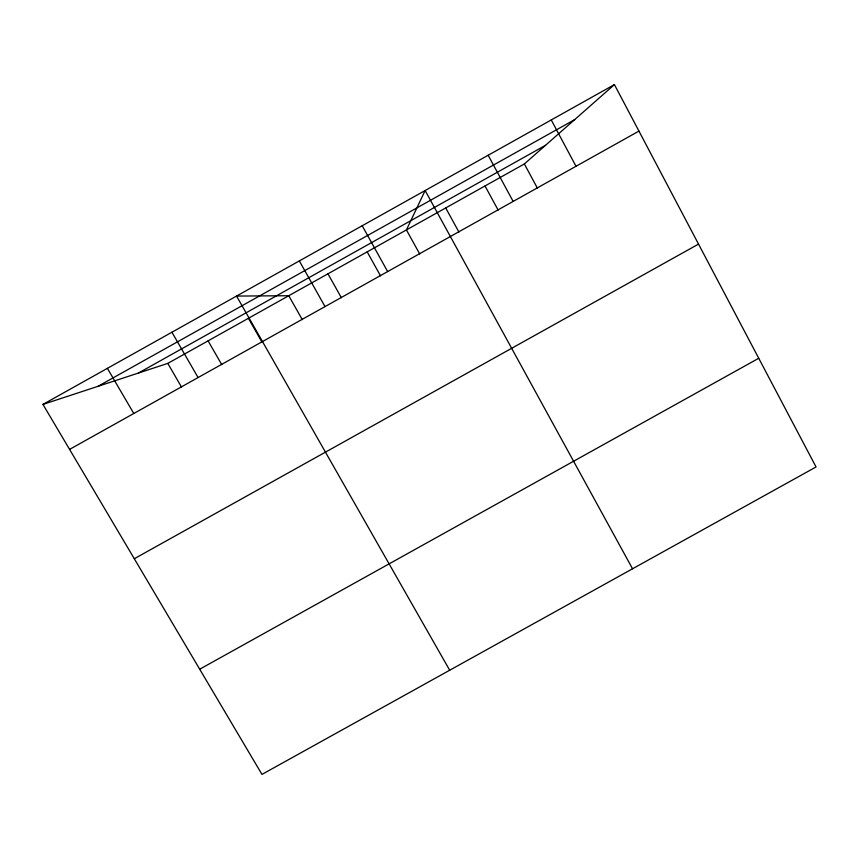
<?xml version="1.0" encoding="UTF-8"?>
<svg xmlns="http://www.w3.org/2000/svg" width="859" height="859" viewBox="0 0 859 859"><rect width="100%" height="100%" fill="white"/><g stroke="black" fill="none" stroke-linecap="round" stroke-linejoin="round"><path stroke-width="1.29" d="M42.95 404.406L167.806 363.389L524.366 163.951L614.421 84.601L816.05 466.963L261.963 774.399L42.95 404.406L614.421 84.601M98.001 386.314L574.671 119.626M138.439 373.031L545.519 145.311M69.579 449.397L638.946 131.094M134.305 558.737L698.528 244.096M199.707 669.215L758.733 358.267M107.396 368.339L133.789 413.49M167.806 363.389L181.539 387.108M171.929 332.229L198.085 377.552M208.093 340.851L221.751 364.624M449.697 670.235L236.547 296.065L288.764 295.732L302.261 319.612M248.412 318.302L261.984 342.129M299.34 260.932L325.024 306.588M327.955 273.806L341.377 297.751M362.197 225.745L387.656 271.573M367.18 251.87L380.526 275.868M419.697 253.963L406.425 229.911L425.141 190.526L632.546 568.776M445.714 207.942L458.91 232.048M485.024 185.952L498.145 210.111M488.159 155.254L513.145 201.414M524.366 163.951L537.401 188.164M551.253 119.949L576.002 166.281"/></g></svg>
